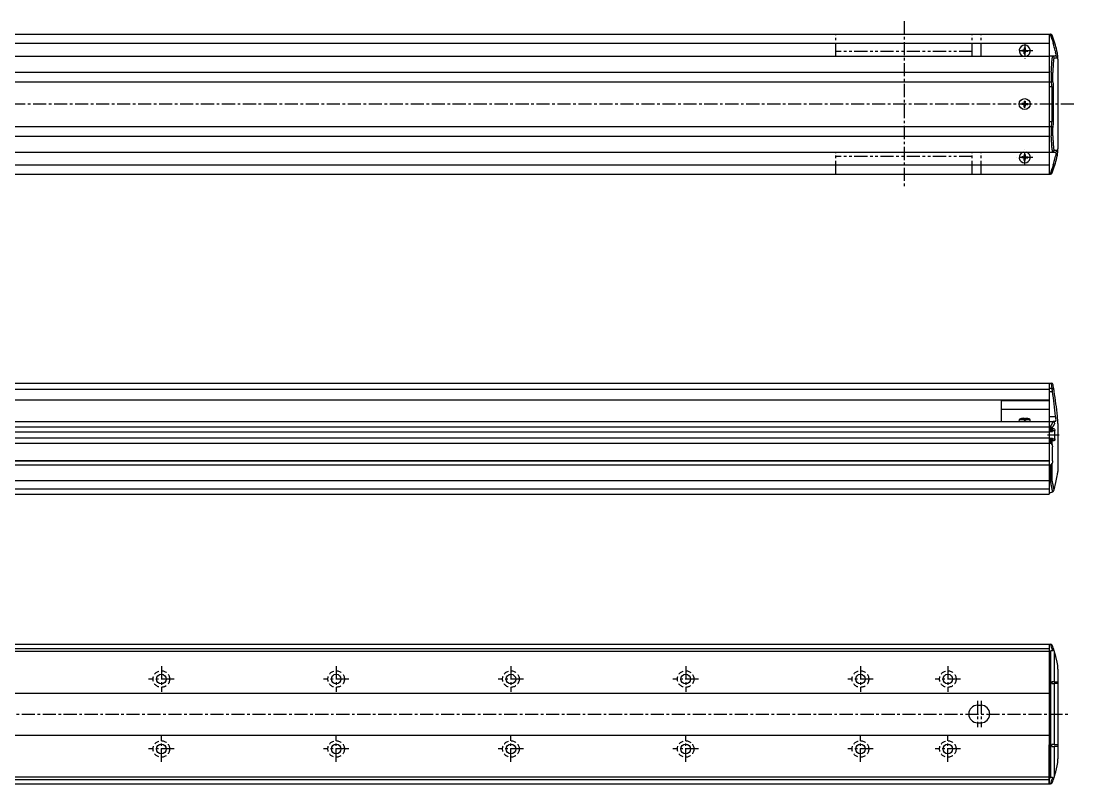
# Model space of a CAD drawing. Extents: x -693 to 550, y 35 to 506.
# Drawn here: x -53 to 550, y 69 to 506 of the extents above; entities that cross this region are included whole.
import ezdxf

# ---------------------------------------------------------------- set-up
doc = ezdxf.new("R2010")
doc.units = 0
for name, pattern in [('CENTER', [12, 7.5, -1.5, 1.5, -1.5]), ('DASHED', [4.5, 3, -1.5]), ('PHANTOM', [15, 7.5, -1.5, 1.5, -1.5, 1.5, -1.5])]:
    doc.linetypes.add(name, pattern=pattern)
doc.layers.get('0').update_dxf_attribs({"linetype": 'CONTINUOUS'})
doc.layers.add('CENTER', color=1, linetype='CENTER')

msp = doc.modelspace()

# ---------------------------------------------------------------- linework, layer by layer
at = {"color": 7, "linetype": 'CONTINUOUS'}
for p, q in [((-504.42, 498.26), (535.58, 498.26)), ((535.58, 498.26), (535.58, 418.26)), ((535.58, 498.26), (536.16, 498.26)), ((536.36, 498.26), (536.16, 498.26)), ((-258.42, 493.06), (535.58, 493.06)), ((519.83, 489.01), (519.83, 488.51)), ((520.58, 489.01), (519.83, 489.01)), ((520.58, 488.51), (519.83, 488.51)), ((521.33, 490.51), (521.33, 489.76)), ((521.33, 490.51), (521.83, 490.51)), ((521.83, 490.51), (521.83, 489.76)), ((522.57, 489.01), (523.33, 489.01)), ((522.57, 488.51), (523.33, 488.51)), ((523.33, 489.01), (523.33, 488.51)), ((537.97, 493.09), (537.82, 493.07)), ((538.97, 488.76), (539.18, 488.03)), ((540.16, 487.99), (539.94, 488.98)), ((-504.42, 485.76), (535.58, 485.76)), ((-258.42, 485.76), (535.58, 485.76)), ((521.33, 487.01), (521.33, 487.77)), ((521.33, 487.01), (521.83, 487.01)), ((521.83, 487.01), (521.83, 487.77)), ((539.25, 485.76), (535.58, 485.76)), ((538.41, 484.76), (540.24, 484.76)), ((540.48, 485.88), (540.48, 485.89)), ((540.58, 483.91), (540.58, 432.61)), ((-504.42, 476.53), (535.58, 476.53)), ((536.76, 476.51), (536.77, 476.51)), ((536.77, 476.51), (536.77, 471.02)), ((537.75, 471.6), (537.75, 476.34)), ((-504.42, 471), (535.58, 471)), ((535.58, 471.01), (536.66, 471.01)), ((536.77, 471.02), (536.66, 471.01)), ((535.58, 468.26), (537.09, 468.26)), ((537.09, 468.26), (537.09, 448.26)), ((538.08, 448.26), (538.08, 468.26)), ((519.83, 458.51), (519.83, 458.01)), ((520.58, 458.51), (519.83, 458.51)), ((520.58, 458.01), (519.83, 458.01)), ((521.33, 460.01), (521.33, 459.26)), ((521.33, 460.01), (521.83, 460.01)), ((521.83, 460.01), (521.83, 459.26)), ((522.57, 458.51), (523.33, 458.51)), ((522.57, 458.01), (523.33, 458.01)), ((523.33, 458.51), (523.33, 458.01)), ((521.33, 456.51), (521.33, 457.27)), ((521.33, 456.51), (521.83, 456.51)), ((521.83, 456.51), (521.83, 457.27)), ((535.58, 448.26), (537.09, 448.26)), ((-504.42, 445.53), (535.58, 445.53)), ((-504.42, 439.99), (535.58, 439.99)), ((535.58, 445.51), (536.66, 445.51)), ((536.66, 445.51), (536.77, 445.51)), ((536.77, 440.01), (536.76, 440.01)), ((536.77, 445.51), (536.77, 440.01)), ((537.75, 440.19), (537.75, 444.92)), ((-502.42, 430.76), (537.58, 430.76)), ((-258.42, 430.76), (535.58, 430.76)), ((519.83, 428.01), (519.83, 427.51)), ((520.58, 428.01), (519.83, 428.01)), ((521.33, 429.51), (521.33, 428.76)), ((521.33, 429.51), (521.83, 429.51)), ((521.83, 429.51), (521.83, 428.76)), ((522.57, 428.01), (523.33, 428.01)), ((523.33, 428.01), (523.33, 427.51)), ((535.58, 430.76), (539.25, 430.76)), ((540.24, 431.76), (538.41, 431.76)), ((538.97, 427.76), (539.18, 428.5)), ((539.94, 427.54), (540.16, 428.54)), ((540.48, 430.64), (540.48, 430.65)), ((-258.42, 423.46), (535.58, 423.46)), ((520.58, 427.51), (519.83, 427.51)), ((521.33, 426.01), (521.33, 426.77)), ((521.33, 426.01), (521.83, 426.01)), ((521.83, 426.01), (521.83, 426.77)), ((522.57, 427.51), (523.33, 427.51)), ((537.97, 423.44), (537.82, 423.46)), ((-504.42, 418.26), (535.58, 418.26)), ((535.58, 418.26), (536.16, 418.26)), ((536.16, 418.26), (536.36, 418.26)), ((-258.42, 298.59), (535.58, 298.59)), ((-258.42, 295.23), (535.58, 295.23)), ((535.58, 298.59), (535.58, 236.09)), ((535.58, 298.59), (535.58, 289.09)), ((535.58, 298.59), (536.76, 298.59)), ((535.58, 298.59), (535.58, 289.09)), ((535.58, 295.7), (537.27, 295.7)), ((536.77, 298.59), (536.76, 298.59)), ((535.58, 293.82), (537.43, 293.82)), ((-258.42, 289.09), (535.58, 289.09)), ((508.08, 289.09), (508.08, 276.59)), ((508.08, 288.62), (535.58, 288.62)), ((508.08, 283.63), (535.58, 283.63)), ((518.43, 276.59), (518.54, 277.89)), ((521.18, 277.89), (518.54, 277.89)), ((521.18, 278.48), (521.18, 277.49)), ((521.98, 277.49), (521.18, 277.49)), ((521.98, 278.48), (521.98, 277.49)), ((524.61, 277.89), (521.98, 277.89)), ((524.73, 276.59), (524.61, 277.89)), ((535.58, 279.59), (539.25, 279.59)), ((-504.42, 276.59), (535.58, 276.59)), ((-504.42, 273.59), (535.58, 273.59)), ((524.73, 276.59), (518.43, 276.59)), ((535.58, 276.59), (537.82, 276.59)), ((535.58, 276.59), (535.58, 235.09)), ((535.58, 273.59), (536.16, 273.59)), ((536.16, 273.59), (536.36, 273.57)), ((536.36, 273.57), (536.36, 270.99)), ((537.29, 270.99), (537.29, 273.01)), ((538.49, 272.44), (537.55, 272.44)), ((537.55, 272.44), (537.55, 270.99)), ((537.55, 271.44), (538.81, 271.44)), ((538.97, 276.59), (537.82, 276.59)), ((537.82, 276.59), (537.97, 276.58)), ((538.81, 266.74), (538.81, 271.44)), ((539.18, 276.68), (538.97, 276.59)), ((540.48, 276.91), (540.48, 276.89)), ((540.58, 275.59), (540.58, 248.09)), ((-504.42, 270.84), (535.58, 270.84)), ((-504.42, 267.34), (535.58, 267.34)), ((535.58, 270.99), (537.55, 270.99)), ((535.58, 267.19), (537.55, 267.19)), ((536.36, 267.19), (536.36, 264.32)), ((537.29, 263.52), (537.29, 267.19)), ((537.55, 267.19), (537.55, 265.74)), ((537.55, 266.74), (538.81, 266.74)), ((537.55, 265.74), (538.49, 265.74)), ((-504.42, 264.32), (535.58, 264.32)), ((535.58, 264.32), (536.36, 264.32)), ((537.43, 254.09), (537.43, 262.09)), ((-504.42, 254.39), (535.58, 254.39)), ((-504.42, 254.09), (535.58, 254.09)), ((-504.42, 251.85), (535.58, 251.85)), ((535.58, 251.85), (536.36, 251.85)), ((536.36, 251.85), (536.36, 242.59)), ((537.29, 242.85), (537.29, 252.65)), ((-504.42, 242.85), (535.58, 242.85)), ((535.58, 242.59), (536.31, 242.59)), ((536.36, 242.59), (536.31, 242.59)), ((-504.42, 238.09), (535.58, 238.09)), ((-504.42, 235.09), (535.58, 235.09)), ((535.58, 236.09), (536.52, 236.09)), ((538.47, 237.62), (538.43, 237.48)), ((-504.42, 149.3), (535.58, 149.3)), ((-504.42, 146.7), (535.58, 146.7)), ((-504.42, 145.3), (535.58, 145.3)), ((535.58, 149.3), (535.58, 69.3)), ((535.58, 149.3), (535.58, 126.85)), ((535.58, 149.3), (536.31, 149.3)), ((535.58, 145.55), (536.52, 145.55)), ((536.31, 149.3), (536.36, 149.3)), ((536.52, 73.05), (536.52, 145.55)), ((538.43, 145.51), (538.47, 145.38)), ((538.47, 145.38), (538.47, 127.8)), ((540.58, 134.95), (540.58, 83.65)), ((536.03, 127.8), (535.58, 127.8)), ((535.58, 126.85), (536.03, 126.85)), ((536.03, 127.8), (536.03, 90.8)), ((538.47, 127.8), (537.08, 127.8)), ((537.08, 127.8), (537.08, 126.8)), ((537.08, 126.8), (538.47, 126.8)), ((538.47, 127.8), (540.41, 127.8)), ((538.47, 126.8), (538.47, 91.8)), ((540.41, 126.8), (538.47, 126.8)), ((540.41, 127.8), (540.58, 127.75)), ((540.58, 126.74), (540.41, 126.8)), ((-504.42, 121.3), (535.58, 121.3)), ((494.58, 114.3), (496.58, 114.3)), ((494.58, 104.3), (496.58, 104.3)), ((-504.42, 97.3), (535.58, 97.3)), ((536.03, 91.76), (535.58, 91.75)), ((535.58, 69.3), (535.58, 91.75)), ((536.03, 90.8), (535.58, 90.8)), ((538.47, 91.8), (537.08, 91.8)), ((537.08, 90.8), (537.08, 91.8)), ((537.08, 90.8), (538.47, 90.8)), ((538.47, 91.8), (540.41, 91.8)), ((538.47, 90.8), (538.47, 73.22)), ((540.41, 90.8), (538.47, 90.8)), ((540.41, 91.8), (540.58, 91.86)), ((540.58, 90.86), (540.41, 90.8)), ((-504.42, 73.3), (535.58, 73.3)), ((535.58, 73.05), (536.52, 73.05)), ((538.47, 73.22), (538.43, 73.09)), ((-504.42, 71.9), (535.58, 71.9)), ((-504.42, 69.3), (535.58, 69.3)), ((535.58, 69.3), (536.31, 69.3)), ((536.36, 69.3), (536.31, 69.3))]:
    msp.add_line(p, q, dxfattribs=at)
at = {"color": 3, "linetype": 'PHANTOM'}
for p, q in [((413.58, 485.76), (413.58, 498.26)), ((491.58, 485.76), (491.58, 498.26)), ((496.58, 485.76), (496.58, 498.26)), ((491.58, 488.26), (413.58, 488.26)), ((413.58, 418.26), (413.58, 430.76)), ((491.58, 428.26), (413.58, 428.26)), ((491.58, 418.26), (491.58, 430.76)), ((496.58, 418.26), (496.58, 430.76))]:
    msp.add_line(p, q, dxfattribs=at)
at = {"color": 7, "linetype": 'CONTINUOUS'}
for points in [[(538.86, 493.09), (538.86, 493.09), (538.85, 493.11), (538.74, 493.17), (538.54, 493.18), (538.28, 493.15), (537.97, 493.09)], [(539.48, 486.57), (539.39, 487.13), (539.18, 488.03)], [(539.48, 429.96), (539.39, 429.4), (539.18, 428.5)], [(538.86, 423.44), (538.86, 423.44), (538.85, 423.42), (538.74, 423.36), (538.54, 423.35), (538.28, 423.38), (537.97, 423.44)], [(537.43, 293.82), (537.39, 294.24), (537.34, 294.87), (537.3, 295.37), (537.27, 295.7)], [(539.18, 276.68), (539.39, 277.07), (539.48, 277.54)], [(538.49, 272.44), (538.5, 272.44), (538.61, 272.37), (538.7, 272.2), (538.76, 271.96), (538.8, 271.66), (538.81, 271.44)], [(538.81, 266.74), (538.81, 266.64), (538.78, 266.32), (538.72, 266.03), (538.63, 265.83), (538.52, 265.74), (538.49, 265.74)], [(537.29, 263.52), (537.37, 263.03), (537.43, 262.09)], [(537.43, 254.09), (537.41, 253.54), (537.29, 252.65)], [(538.47, 237.62), (539.38, 241.71), (540.16, 245.67)], [(538.43, 145.51), (538.38, 145.61), (538.23, 145.74), (537.98, 145.8), (537.58, 145.73)], [(540.16, 139.03), (539.38, 142.3), (538.47, 145.38)], [(538.47, 73.22), (539.38, 76.31), (540.16, 79.58)], [(537.58, 72.88), (537.79, 72.82), (538.1, 72.82), (538.32, 72.92), (538.43, 73.09)]]:
    msp.add_lwpolyline(points, dxfattribs=at)
for points in [[(536.76, 476.51, 0), (536.76, 476.58, 0), (536.77, 476.64, 0), (536.77, 476.7, 0), (536.77, 476.76, 0), (536.78, 476.82, 0), (536.78, 476.89, 0), (536.79, 476.95, 0), (536.79, 477.01, 0), (536.79, 477.07, 0), (536.8, 477.13, 0), (536.8, 477.19, 0), (536.81, 477.26, 0), (536.81, 477.32, 0), (536.82, 477.38, 0), (536.82, 477.44, 0), (536.82, 477.5, 0), (536.83, 477.57, 0), (536.83, 477.63, 0), (536.84, 477.69, 0), (536.84, 477.75, 0), (536.85, 477.81, 0), (536.85, 477.88, 0), (536.85, 477.94, 0), (536.86, 478, 0), (536.86, 478.06, 0), (536.87, 478.12, 0), (536.87, 478.19, 0), (536.87, 478.25, 0), (536.88, 478.31, 0), (536.88, 478.37, 0), (536.89, 478.43, 0), (536.89, 478.5, 0), (536.89, 478.56, 0), (536.9, 478.62, 0), (536.9, 478.68, 0), (536.91, 478.74, 0), (536.91, 478.81, 0), (536.91, 478.87, 0), (536.92, 478.93, 0), (536.92, 478.99, 0), (536.93, 479.05, 0), (536.93, 479.12, 0), (536.93, 479.18, 0), (536.94, 479.24, 0), (536.94, 479.3, 0), (536.95, 479.36, 0), (536.95, 479.42, 0), (536.96, 479.49, 0), (536.96, 479.55, 0), (536.96, 479.61, 0), (536.97, 479.67, 0), (536.97, 479.74, 0), (536.98, 479.8, 0), (536.98, 479.86, 0), (536.98, 479.92, 0), (536.99, 479.98, 0), (536.99, 480.05, 0), (537, 480.11, 0), (537, 480.17, 0), (537, 480.23, 0), (537.01, 480.29, 0), (537.01, 480.36, 0), (537.01, 480.42, 0), (537.02, 480.48, 0), (537.02, 480.54, 0), (537.03, 480.6, 0), (537.03, 480.67, 0), (537.03, 480.73, 0), (537.04, 480.79, 0), (537.04, 480.85, 0), (537.05, 480.91, 0), (537.05, 480.98, 0), (537.05, 481.04, 0), (537.06, 481.1, 0), (537.06, 481.16, 0), (537.07, 481.22, 0), (537.07, 481.29, 0), (537.08, 481.35, 0), (537.08, 481.41, 0), (537.08, 481.47, 0), (537.09, 481.53, 0), (537.09, 481.59, 0), (537.1, 481.66, 0), (537.1, 481.72, 0), (537.1, 481.78, 0), (537.11, 481.84, 0), (537.11, 481.9, 0), (537.11, 481.97, 0), (537.12, 482.03, 0), (537.12, 482.09, 0), (537.13, 482.15, 0), (537.13, 482.21, 0), (537.13, 482.28, 0), (537.14, 482.34, 0), (537.14, 482.4, 0), (537.15, 482.46, 0), (537.15, 482.52, 0), (537.15, 482.59, 0), (537.16, 482.65, 0), (537.16, 482.71, 0), (537.16, 482.77, 0), (537.17, 482.83, 0), (537.17, 482.9, 0), (537.18, 482.96, 0), (537.18, 483.02, 0), (537.18, 483.08, 0), (537.19, 483.14, 0), (537.19, 483.21, 0), (537.2, 483.27, 0), (537.2, 483.33, 0), (537.2, 483.39, 0), (537.21, 483.45, 0), (537.21, 483.52, 0), (537.22, 483.58, 0), (537.22, 483.64, 0), (537.22, 483.7, 0), (537.23, 483.77, 0), (537.23, 483.83, 0), (537.23, 483.89, 0), (537.24, 483.95, 0), (537.24, 484.01, 0), (537.25, 484.08, 0), (537.25, 484.14, 0), (537.25, 484.2, 0), (537.26, 484.26, 0), (537.26, 484.32, 0), (537.27, 484.39, 0), (537.27, 484.45, 0)], [(537.75, 476.34, 0), (537.76, 476.4, 0), (537.76, 476.46, 0), (537.76, 476.52, 0), (537.77, 476.58, 0), (537.77, 476.64, 0), (537.78, 476.7, 0), (537.78, 476.76, 0), (537.78, 476.82, 0), (537.79, 476.88, 0), (537.79, 476.94, 0), (537.8, 477, 0), (537.8, 477.06, 0), (537.8, 477.13, 0), (537.81, 477.19, 0), (537.81, 477.25, 0), (537.82, 477.31, 0), (537.82, 477.37, 0), (537.83, 477.43, 0), (537.83, 477.49, 0), (537.83, 477.55, 0), (537.84, 477.61, 0), (537.84, 477.67, 0), (537.85, 477.73, 0), (537.85, 477.79, 0), (537.85, 477.85, 0), (537.86, 477.91, 0), (537.86, 477.97, 0), (537.87, 478.04, 0), (537.87, 478.1, 0), (537.87, 478.16, 0), (537.88, 478.22, 0), (537.88, 478.28, 0), (537.89, 478.34, 0), (537.89, 478.4, 0), (537.89, 478.46, 0), (537.9, 478.52, 0), (537.9, 478.58, 0), (537.91, 478.64, 0), (537.91, 478.7, 0), (537.91, 478.76, 0), (537.92, 478.82, 0), (537.92, 478.88, 0), (537.93, 478.94, 0), (537.93, 479.01, 0), (537.93, 479.07, 0), (537.94, 479.13, 0), (537.94, 479.19, 0), (537.95, 479.25, 0), (537.95, 479.31, 0), (537.95, 479.37, 0), (537.96, 479.43, 0), (537.96, 479.49, 0), (537.97, 479.55, 0), (537.97, 479.61, 0), (537.97, 479.67, 0), (537.98, 479.73, 0), (537.98, 479.8, 0), (537.99, 479.86, 0), (537.99, 479.92, 0), (537.99, 479.98, 0), (538, 480.04, 0), (538, 480.1, 0), (538, 480.16, 0), (538.01, 480.22, 0), (538.01, 480.28, 0), (538.02, 480.34, 0), (538.02, 480.4, 0), (538.02, 480.46, 0), (538.03, 480.52, 0), (538.03, 480.58, 0), (538.04, 480.64, 0), (538.04, 480.7, 0), (538.04, 480.77, 0), (538.05, 480.83, 0), (538.05, 480.89, 0), (538.06, 480.95, 0), (538.06, 481.01, 0), (538.06, 481.07, 0), (538.07, 481.13, 0), (538.07, 481.19, 0), (538.08, 481.25, 0), (538.08, 481.31, 0), (538.08, 481.37, 0), (538.09, 481.43, 0), (538.09, 481.49, 0), (538.1, 481.55, 0), (538.1, 481.62, 0), (538.1, 481.68, 0), (538.11, 481.74, 0), (538.11, 481.8, 0), (538.11, 481.86, 0), (538.12, 481.92, 0), (538.12, 481.98, 0), (538.13, 482.04, 0), (538.13, 482.1, 0), (538.13, 482.16, 0), (538.14, 482.22, 0), (538.14, 482.28, 0), (538.14, 482.35, 0), (538.15, 482.4, 0), (538.15, 482.47, 0), (538.16, 482.53, 0), (538.16, 482.59, 0), (538.16, 482.65, 0), (538.17, 482.71, 0), (538.17, 482.77, 0), (538.18, 482.83, 0), (538.18, 482.89, 0), (538.18, 482.95, 0), (538.19, 483.01, 0), (538.19, 483.07, 0), (538.2, 483.13, 0), (538.2, 483.19, 0), (538.2, 483.26, 0), (538.21, 483.32, 0), (538.21, 483.38, 0), (538.21, 483.44, 0), (538.22, 483.5, 0), (538.22, 483.56, 0), (538.23, 483.62, 0), (538.23, 483.68, 0), (538.23, 483.74, 0), (538.24, 483.8, 0), (538.24, 483.86, 0), (538.25, 483.92, 0), (538.25, 483.99, 0), (538.25, 484.05, 0), (538.26, 484.11, 0)], [(537.27, 432.08, 0), (537.27, 432.14, 0), (537.26, 432.2, 0), (537.26, 432.27, 0), (537.25, 432.33, 0), (537.25, 432.39, 0), (537.25, 432.45, 0), (537.24, 432.51, 0), (537.24, 432.58, 0), (537.23, 432.64, 0), (537.23, 432.7, 0), (537.23, 432.76, 0), (537.22, 432.82, 0), (537.22, 432.89, 0), (537.22, 432.95, 0), (537.21, 433.01, 0), (537.21, 433.07, 0), (537.2, 433.13, 0), (537.2, 433.2, 0), (537.2, 433.26, 0), (537.19, 433.32, 0), (537.19, 433.38, 0), (537.18, 433.44, 0), (537.18, 433.51, 0), (537.18, 433.57, 0), (537.17, 433.63, 0), (537.17, 433.69, 0), (537.16, 433.76, 0), (537.16, 433.82, 0), (537.16, 433.88, 0), (537.15, 433.94, 0), (537.15, 434, 0), (537.15, 434.07, 0), (537.14, 434.13, 0), (537.14, 434.19, 0), (537.13, 434.25, 0), (537.13, 434.31, 0), (537.13, 434.38, 0), (537.12, 434.44, 0), (537.12, 434.5, 0), (537.11, 434.56, 0), (537.11, 434.62, 0), (537.11, 434.69, 0), (537.1, 434.75, 0), (537.1, 434.81, 0), (537.1, 434.87, 0), (537.09, 434.93, 0), (537.09, 435, 0), (537.08, 435.06, 0), (537.08, 435.12, 0), (537.08, 435.18, 0), (537.07, 435.24, 0), (537.07, 435.31, 0), (537.06, 435.37, 0), (537.06, 435.43, 0), (537.05, 435.49, 0), (537.05, 435.55, 0), (537.05, 435.62, 0), (537.04, 435.68, 0), (537.04, 435.74, 0), (537.03, 435.8, 0), (537.03, 435.86, 0), (537.03, 435.93, 0), (537.02, 435.99, 0), (537.02, 436.05, 0), (537.01, 436.11, 0), (537.01, 436.17, 0), (537.01, 436.24, 0), (537, 436.3, 0), (537, 436.36, 0), (537, 436.42, 0), (536.99, 436.48, 0), (536.99, 436.55, 0), (536.98, 436.61, 0), (536.98, 436.67, 0), (536.98, 436.73, 0), (536.97, 436.79, 0), (536.97, 436.86, 0), (536.96, 436.92, 0), (536.96, 436.98, 0), (536.96, 437.04, 0), (536.95, 437.1, 0), (536.95, 437.17, 0), (536.94, 437.23, 0), (536.94, 437.29, 0), (536.93, 437.35, 0), (536.93, 437.41, 0), (536.93, 437.48, 0), (536.92, 437.54, 0), (536.92, 437.6, 0), (536.91, 437.66, 0), (536.91, 437.72, 0), (536.91, 437.79, 0), (536.9, 437.85, 0), (536.9, 437.91, 0), (536.89, 437.97, 0), (536.89, 438.03, 0), (536.89, 438.1, 0), (536.88, 438.16, 0), (536.88, 438.22, 0), (536.87, 438.28, 0), (536.87, 438.34, 0), (536.87, 438.4, 0), (536.86, 438.47, 0), (536.86, 438.53, 0), (536.85, 438.59, 0), (536.85, 438.65, 0), (536.85, 438.71, 0), (536.84, 438.78, 0), (536.84, 438.84, 0), (536.83, 438.9, 0), (536.83, 438.96, 0), (536.82, 439.02, 0), (536.82, 439.09, 0), (536.82, 439.15, 0), (536.81, 439.21, 0), (536.81, 439.27, 0), (536.8, 439.33, 0), (536.8, 439.39, 0), (536.79, 439.46, 0), (536.79, 439.52, 0), (536.79, 439.58, 0), (536.78, 439.64, 0), (536.78, 439.7, 0), (536.77, 439.77, 0), (536.77, 439.83, 0), (536.77, 439.89, 0), (536.76, 439.95, 0), (536.76, 440.01, 0)], [(538.26, 432.42, 0), (538.25, 432.48, 0), (538.25, 432.54, 0), (538.25, 432.61, 0), (538.24, 432.66, 0), (538.24, 432.73, 0), (538.23, 432.79, 0), (538.23, 432.85, 0), (538.23, 432.91, 0), (538.22, 432.97, 0), (538.22, 433.03, 0), (538.21, 433.09, 0), (538.21, 433.15, 0), (538.21, 433.21, 0), (538.2, 433.27, 0), (538.2, 433.33, 0), (538.2, 433.39, 0), (538.19, 433.45, 0), (538.19, 433.52, 0), (538.18, 433.58, 0), (538.18, 433.64, 0), (538.18, 433.7, 0), (538.17, 433.76, 0), (538.17, 433.82, 0), (538.16, 433.88, 0), (538.16, 433.94, 0), (538.16, 434, 0), (538.15, 434.06, 0), (538.15, 434.12, 0), (538.14, 434.18, 0), (538.14, 434.25, 0), (538.14, 434.31, 0), (538.13, 434.37, 0), (538.13, 434.43, 0), (538.13, 434.49, 0), (538.12, 434.55, 0), (538.12, 434.61, 0), (538.11, 434.67, 0), (538.11, 434.73, 0), (538.11, 434.79, 0), (538.1, 434.85, 0), (538.1, 434.91, 0), (538.1, 434.97, 0), (538.09, 435.03, 0), (538.09, 435.1, 0), (538.08, 435.16, 0), (538.08, 435.22, 0), (538.08, 435.28, 0), (538.07, 435.34, 0), (538.07, 435.4, 0), (538.06, 435.46, 0), (538.06, 435.52, 0), (538.06, 435.58, 0), (538.05, 435.64, 0), (538.05, 435.7, 0), (538.04, 435.76, 0), (538.04, 435.82, 0), (538.04, 435.88, 0), (538.03, 435.94, 0), (538.03, 436, 0), (538.02, 436.07, 0), (538.02, 436.13, 0), (538.02, 436.19, 0), (538.01, 436.25, 0), (538.01, 436.31, 0), (538, 436.37, 0), (538, 436.43, 0), (538, 436.49, 0), (537.99, 436.55, 0), (537.99, 436.61, 0), (537.99, 436.67, 0), (537.98, 436.73, 0), (537.98, 436.79, 0), (537.97, 436.85, 0), (537.97, 436.92, 0), (537.97, 436.98, 0), (537.96, 437.04, 0), (537.96, 437.1, 0), (537.95, 437.16, 0), (537.95, 437.22, 0), (537.95, 437.28, 0), (537.94, 437.34, 0), (537.94, 437.4, 0), (537.93, 437.46, 0), (537.93, 437.52, 0), (537.93, 437.58, 0), (537.92, 437.64, 0), (537.92, 437.7, 0), (537.91, 437.76, 0), (537.91, 437.83, 0), (537.91, 437.89, 0), (537.9, 437.95, 0), (537.9, 438.01, 0), (537.89, 438.07, 0), (537.89, 438.13, 0), (537.89, 438.19, 0), (537.88, 438.25, 0), (537.88, 438.31, 0), (537.87, 438.37, 0), (537.87, 438.43, 0), (537.87, 438.49, 0), (537.86, 438.55, 0), (537.86, 438.61, 0), (537.85, 438.68, 0), (537.85, 438.74, 0), (537.85, 438.8, 0), (537.84, 438.86, 0), (537.84, 438.92, 0), (537.83, 438.98, 0), (537.83, 439.04, 0), (537.83, 439.1, 0), (537.82, 439.16, 0), (537.82, 439.22, 0), (537.81, 439.28, 0), (537.81, 439.34, 0), (537.8, 439.4, 0), (537.8, 439.46, 0), (537.8, 439.52, 0), (537.79, 439.58, 0), (537.79, 439.64, 0), (537.78, 439.71, 0), (537.78, 439.77, 0), (537.78, 439.83, 0), (537.77, 439.89, 0), (537.77, 439.95, 0), (537.76, 440.01, 0), (537.76, 440.07, 0), (537.76, 440.13, 0), (537.75, 440.19, 0)], [(521.18, 278.48, 0), (521.16, 278.48, 0), (521.13, 278.48, 0), (521.11, 278.47, 0), (521.09, 278.47, 0), (521.07, 278.47, 0), (521.05, 278.47, 0), (521.03, 278.47, 0), (521.01, 278.47, 0), (520.99, 278.46, 0), (520.97, 278.46, 0), (520.94, 278.46, 0), (520.92, 278.46, 0), (520.9, 278.46, 0), (520.88, 278.46, 0), (520.86, 278.45, 0), (520.84, 278.45, 0), (520.82, 278.45, 0), (520.8, 278.45, 0), (520.77, 278.45, 0), (520.75, 278.44, 0), (520.73, 278.44, 0), (520.71, 278.44, 0), (520.69, 278.44, 0), (520.67, 278.44, 0), (520.65, 278.43, 0), (520.63, 278.43, 0), (520.61, 278.43, 0), (520.59, 278.43, 0), (520.56, 278.42, 0), (520.54, 278.42, 0), (520.52, 278.42, 0), (520.5, 278.41, 0), (520.48, 278.41, 0), (520.46, 278.41, 0), (520.44, 278.4, 0), (520.42, 278.4, 0), (520.4, 278.4, 0), (520.38, 278.4, 0), (520.35, 278.39, 0), (520.33, 278.39, 0), (520.31, 278.39, 0), (520.29, 278.38, 0), (520.27, 278.38, 0), (520.25, 278.38, 0), (520.23, 278.37, 0), (520.21, 278.37, 0), (520.19, 278.37, 0), (520.17, 278.36, 0), (520.14, 278.36, 0), (520.12, 278.35, 0), (520.1, 278.35, 0), (520.08, 278.35, 0), (520.06, 278.34, 0), (520.04, 278.34, 0), (520.02, 278.33, 0), (520, 278.33, 0), (519.98, 278.32, 0), (519.96, 278.32, 0), (519.94, 278.32, 0), (519.92, 278.31, 0), (519.9, 278.31, 0), (519.88, 278.3, 0), (519.85, 278.3, 0), (519.83, 278.29, 0), (519.81, 278.29, 0), (519.79, 278.29, 0), (519.77, 278.28, 0), (519.75, 278.27, 0), (519.73, 278.27, 0), (519.71, 278.26, 0), (519.69, 278.26, 0), (519.67, 278.25, 0), (519.65, 278.25, 0), (519.63, 278.25, 0), (519.61, 278.24, 0), (519.59, 278.24, 0), (519.57, 278.23, 0), (519.55, 278.22, 0), (519.52, 278.22, 0), (519.5, 278.21, 0), (519.48, 278.21, 0), (519.46, 278.2, 0), (519.44, 278.2, 0), (519.42, 278.19, 0), (519.4, 278.19, 0), (519.38, 278.18, 0), (519.36, 278.17, 0), (519.34, 278.17, 0), (519.32, 278.16, 0), (519.3, 278.15, 0), (519.28, 278.15, 0), (519.26, 278.14, 0), (519.24, 278.14, 0), (519.22, 278.13, 0), (519.2, 278.12, 0), (519.18, 278.12, 0), (519.16, 278.11, 0), (519.14, 278.11, 0), (519.12, 278.1, 0), (519.1, 278.09, 0), (519.08, 278.09, 0), (519.06, 278.08, 0), (519.04, 278.07, 0), (519.02, 278.06, 0), (519, 278.06, 0), (518.98, 278.05, 0), (518.96, 278.05, 0), (518.94, 278.04, 0), (518.92, 278.03, 0), (518.9, 278.02, 0), (518.88, 278.02, 0), (518.86, 278.01, 0), (518.84, 278, 0), (518.82, 278, 0), (518.8, 277.99, 0), (518.78, 277.98, 0), (518.76, 277.97, 0), (518.74, 277.96, 0), (518.72, 277.96, 0), (518.7, 277.95, 0), (518.68, 277.94, 0), (518.66, 277.93, 0), (518.64, 277.93, 0), (518.62, 277.92, 0), (518.6, 277.91, 0), (518.58, 277.9, 0), (518.56, 277.89, 0), (518.54, 277.89, 0)], [(524.61, 277.89, 0), (524.59, 277.89, 0), (524.57, 277.9, 0), (524.55, 277.91, 0), (524.53, 277.92, 0), (524.51, 277.93, 0), (524.5, 277.93, 0), (524.48, 277.94, 0), (524.46, 277.95, 0), (524.44, 277.96, 0), (524.42, 277.96, 0), (524.4, 277.97, 0), (524.38, 277.98, 0), (524.36, 277.99, 0), (524.34, 278, 0), (524.32, 278, 0), (524.3, 278.01, 0), (524.28, 278.02, 0), (524.26, 278.02, 0), (524.24, 278.03, 0), (524.22, 278.04, 0), (524.2, 278.05, 0), (524.18, 278.05, 0), (524.16, 278.06, 0), (524.14, 278.06, 0), (524.12, 278.07, 0), (524.1, 278.08, 0), (524.08, 278.09, 0), (524.06, 278.09, 0), (524.04, 278.1, 0), (524.02, 278.11, 0), (524, 278.11, 0), (523.97, 278.12, 0), (523.95, 278.12, 0), (523.93, 278.13, 0), (523.91, 278.14, 0), (523.89, 278.14, 0), (523.87, 278.15, 0), (523.85, 278.15, 0), (523.83, 278.16, 0), (523.81, 278.17, 0), (523.79, 278.17, 0), (523.77, 278.18, 0), (523.75, 278.19, 0), (523.73, 278.19, 0), (523.71, 278.2, 0), (523.69, 278.2, 0), (523.67, 278.21, 0), (523.65, 278.21, 0), (523.63, 278.22, 0), (523.61, 278.22, 0), (523.59, 278.23, 0), (523.57, 278.24, 0), (523.55, 278.24, 0), (523.53, 278.25, 0), (523.51, 278.25, 0), (523.49, 278.25, 0), (523.47, 278.26, 0), (523.44, 278.26, 0), (523.42, 278.27, 0), (523.4, 278.27, 0), (523.38, 278.28, 0), (523.36, 278.29, 0), (523.34, 278.29, 0), (523.32, 278.29, 0), (523.3, 278.3, 0), (523.28, 278.3, 0), (523.26, 278.31, 0), (523.24, 278.31, 0), (523.22, 278.32, 0), (523.2, 278.32, 0), (523.17, 278.32, 0), (523.15, 278.33, 0), (523.13, 278.33, 0), (523.11, 278.34, 0), (523.09, 278.34, 0), (523.07, 278.35, 0), (523.05, 278.35, 0), (523.03, 278.35, 0), (523.01, 278.36, 0), (522.99, 278.36, 0), (522.97, 278.37, 0), (522.95, 278.37, 0), (522.92, 278.37, 0), (522.9, 278.38, 0), (522.88, 278.38, 0), (522.86, 278.38, 0), (522.84, 278.39, 0), (522.82, 278.39, 0), (522.8, 278.39, 0), (522.78, 278.4, 0), (522.76, 278.4, 0), (522.74, 278.4, 0), (522.72, 278.4, 0), (522.69, 278.41, 0), (522.67, 278.41, 0), (522.65, 278.41, 0), (522.63, 278.42, 0), (522.61, 278.42, 0), (522.59, 278.42, 0), (522.57, 278.43, 0), (522.55, 278.43, 0), (522.53, 278.43, 0), (522.5, 278.43, 0), (522.48, 278.44, 0), (522.46, 278.44, 0), (522.44, 278.44, 0), (522.42, 278.44, 0), (522.4, 278.44, 0), (522.38, 278.45, 0), (522.36, 278.45, 0), (522.34, 278.45, 0), (522.32, 278.45, 0), (522.29, 278.45, 0), (522.27, 278.46, 0), (522.25, 278.46, 0), (522.23, 278.46, 0), (522.21, 278.46, 0), (522.19, 278.46, 0), (522.17, 278.46, 0), (522.15, 278.47, 0), (522.12, 278.47, 0), (522.1, 278.47, 0), (522.08, 278.47, 0), (522.06, 278.47, 0), (522.04, 278.47, 0), (522.02, 278.48, 0), (522, 278.48, 0), (521.98, 278.48, 0)], [(536.16, 273.59, 0), (536.18, 273.61, 0), (536.19, 273.63, 0), (536.21, 273.66, 0), (536.23, 273.68, 0), (536.24, 273.7, 0), (536.26, 273.73, 0), (536.27, 273.75, 0), (536.29, 273.77, 0), (536.3, 273.79, 0), (536.32, 273.82, 0), (536.34, 273.84, 0), (536.35, 273.86, 0), (536.37, 273.89, 0), (536.38, 273.91, 0), (536.4, 273.93, 0), (536.41, 273.95, 0), (536.43, 273.98, 0), (536.44, 274, 0), (536.46, 274.02, 0), (536.47, 274.05, 0), (536.49, 274.07, 0), (536.51, 274.09, 0), (536.52, 274.12, 0), (536.54, 274.14, 0), (536.55, 274.16, 0), (536.57, 274.19, 0), (536.58, 274.21, 0), (536.6, 274.23, 0), (536.61, 274.26, 0), (536.63, 274.28, 0), (536.64, 274.3, 0), (536.66, 274.32, 0), (536.67, 274.35, 0), (536.69, 274.37, 0), (536.7, 274.39, 0), (536.72, 274.42, 0), (536.73, 274.44, 0), (536.75, 274.46, 0), (536.76, 274.49, 0), (536.78, 274.51, 0), (536.79, 274.53, 0), (536.81, 274.56, 0), (536.82, 274.58, 0), (536.84, 274.6, 0), (536.85, 274.63, 0), (536.87, 274.65, 0), (536.88, 274.67, 0), (536.89, 274.7, 0), (536.91, 274.72, 0), (536.92, 274.74, 0), (536.94, 274.77, 0), (536.95, 274.79, 0), (536.97, 274.81, 0), (536.98, 274.84, 0), (537, 274.86, 0), (537.01, 274.88, 0), (537.02, 274.91, 0), (537.04, 274.93, 0), (537.05, 274.95, 0), (537.07, 274.98, 0), (537.08, 275, 0), (537.1, 275.02, 0), (537.11, 275.05, 0), (537.12, 275.07, 0), (537.14, 275.09, 0), (537.15, 275.12, 0), (537.17, 275.14, 0), (537.18, 275.16, 0), (537.19, 275.19, 0), (537.21, 275.21, 0), (537.22, 275.23, 0), (537.24, 275.26, 0), (537.25, 275.28, 0), (537.26, 275.3, 0), (537.28, 275.33, 0), (537.29, 275.35, 0), (537.3, 275.37, 0), (537.32, 275.4, 0), (537.33, 275.42, 0), (537.35, 275.44, 0), (537.36, 275.47, 0), (537.37, 275.49, 0), (537.39, 275.51, 0), (537.4, 275.54, 0), (537.41, 275.56, 0), (537.43, 275.58, 0), (537.44, 275.61, 0), (537.46, 275.63, 0), (537.47, 275.65, 0), (537.48, 275.68, 0), (537.5, 275.7, 0), (537.51, 275.73, 0), (537.52, 275.75, 0), (537.53, 275.77, 0), (537.55, 275.8, 0), (537.56, 275.82, 0), (537.57, 275.84, 0), (537.59, 275.87, 0), (537.6, 275.89, 0), (537.61, 275.91, 0), (537.63, 275.94, 0), (537.64, 275.96, 0), (537.65, 275.99, 0), (537.66, 276.01, 0), (537.68, 276.03, 0), (537.69, 276.06, 0), (537.7, 276.08, 0), (537.72, 276.1, 0), (537.73, 276.13, 0), (537.74, 276.15, 0), (537.75, 276.17, 0), (537.77, 276.2, 0), (537.78, 276.22, 0), (537.79, 276.25, 0), (537.81, 276.27, 0), (537.82, 276.29, 0), (537.83, 276.32, 0), (537.84, 276.34, 0), (537.86, 276.36, 0), (537.87, 276.39, 0), (537.88, 276.41, 0), (537.89, 276.43, 0), (537.91, 276.46, 0), (537.92, 276.48, 0), (537.93, 276.5, 0), (537.94, 276.53, 0), (537.96, 276.55, 0), (537.97, 276.58, 0)], [(537.29, 273.01, 0), (537.3, 273.03, 0), (537.32, 273.05, 0), (537.33, 273.07, 0), (537.35, 273.09, 0), (537.36, 273.11, 0), (537.37, 273.13, 0), (537.39, 273.15, 0), (537.4, 273.17, 0), (537.41, 273.19, 0), (537.43, 273.21, 0), (537.44, 273.23, 0), (537.45, 273.25, 0), (537.47, 273.27, 0), (537.48, 273.29, 0), (537.49, 273.31, 0), (537.51, 273.33, 0), (537.52, 273.35, 0), (537.53, 273.37, 0), (537.55, 273.39, 0), (537.56, 273.41, 0), (537.57, 273.43, 0), (537.59, 273.45, 0), (537.6, 273.47, 0), (537.61, 273.49, 0), (537.63, 273.51, 0), (537.64, 273.53, 0), (537.65, 273.55, 0), (537.66, 273.57, 0), (537.68, 273.59, 0), (537.69, 273.61, 0), (537.7, 273.63, 0), (537.72, 273.65, 0), (537.73, 273.67, 0), (537.74, 273.69, 0), (537.76, 273.71, 0), (537.77, 273.73, 0), (537.78, 273.75, 0), (537.79, 273.77, 0), (537.81, 273.79, 0), (537.82, 273.81, 0), (537.83, 273.83, 0), (537.85, 273.85, 0), (537.86, 273.87, 0), (537.87, 273.89, 0), (537.88, 273.91, 0), (537.9, 273.93, 0), (537.91, 273.95, 0), (537.92, 273.97, 0), (537.93, 273.99, 0), (537.95, 274.01, 0), (537.96, 274.03, 0), (537.97, 274.05, 0), (537.99, 274.07, 0), (538, 274.09, 0), (538.01, 274.11, 0), (538.02, 274.13, 0), (538.03, 274.15, 0), (538.05, 274.17, 0), (538.06, 274.19, 0), (538.07, 274.21, 0), (538.08, 274.23, 0), (538.1, 274.25, 0), (538.11, 274.27, 0), (538.12, 274.29, 0), (538.13, 274.31, 0), (538.14, 274.33, 0), (538.16, 274.35, 0), (538.17, 274.37, 0), (538.18, 274.39, 0), (538.19, 274.41, 0), (538.21, 274.43, 0), (538.22, 274.45, 0), (538.23, 274.47, 0), (538.24, 274.49, 0), (538.25, 274.51, 0), (538.27, 274.53, 0), (538.28, 274.55, 0), (538.29, 274.57, 0), (538.3, 274.59, 0), (538.31, 274.61, 0), (538.33, 274.63, 0), (538.34, 274.65, 0), (538.35, 274.67, 0), (538.36, 274.69, 0), (538.37, 274.71, 0), (538.38, 274.73, 0), (538.4, 274.75, 0), (538.41, 274.77, 0), (538.42, 274.79, 0), (538.43, 274.81, 0), (538.44, 274.83, 0), (538.46, 274.86, 0), (538.47, 274.88, 0), (538.48, 274.89, 0), (538.49, 274.92, 0), (538.5, 274.94, 0), (538.51, 274.96, 0), (538.52, 274.98, 0), (538.54, 275, 0), (538.55, 275.02, 0), (538.56, 275.04, 0), (538.57, 275.06, 0), (538.58, 275.08, 0), (538.59, 275.1, 0), (538.61, 275.12, 0), (538.62, 275.14, 0), (538.63, 275.16, 0), (538.64, 275.18, 0), (538.65, 275.2, 0), (538.66, 275.22, 0), (538.67, 275.24, 0), (538.68, 275.26, 0), (538.7, 275.28, 0), (538.71, 275.3, 0), (538.72, 275.32, 0), (538.73, 275.34, 0), (538.74, 275.36, 0), (538.75, 275.38, 0), (538.76, 275.4, 0), (538.77, 275.42, 0), (538.78, 275.44, 0), (538.79, 275.46, 0), (538.81, 275.49, 0), (538.82, 275.5, 0), (538.83, 275.53, 0), (538.84, 275.55, 0), (538.85, 275.57, 0), (538.86, 275.59, 0)], [(537.59, 236.39, 0), (537.58, 236.44, 0), (537.57, 236.49, 0), (537.56, 236.54, 0), (537.55, 236.59, 0), (537.54, 236.64, 0), (537.53, 236.69, 0), (537.52, 236.74, 0), (537.51, 236.78, 0), (537.5, 236.83, 0), (537.49, 236.88, 0), (537.48, 236.93, 0), (537.48, 236.98, 0), (537.47, 237.03, 0), (537.46, 237.08, 0), (537.45, 237.13, 0), (537.44, 237.18, 0), (537.43, 237.22, 0), (537.42, 237.27, 0), (537.41, 237.32, 0), (537.4, 237.37, 0), (537.39, 237.42, 0), (537.38, 237.47, 0), (537.37, 237.52, 0), (537.36, 237.56, 0), (537.35, 237.61, 0), (537.34, 237.66, 0), (537.33, 237.71, 0), (537.33, 237.76, 0), (537.32, 237.81, 0), (537.31, 237.86, 0), (537.3, 237.91, 0), (537.29, 237.96, 0), (537.28, 238, 0), (537.27, 238.05, 0), (537.26, 238.1, 0), (537.25, 238.15, 0), (537.24, 238.2, 0), (537.23, 238.25, 0), (537.22, 238.29, 0), (537.21, 238.34, 0), (537.2, 238.39, 0), (537.19, 238.44, 0), (537.18, 238.49, 0), (537.17, 238.54, 0), (537.16, 238.59, 0), (537.15, 238.64, 0), (537.14, 238.68, 0), (537.13, 238.73, 0), (537.12, 238.78, 0), (537.11, 238.83, 0), (537.1, 238.88, 0), (537.09, 238.93, 0), (537.08, 238.97, 0), (537.07, 239.02, 0), (537.06, 239.07, 0), (537.05, 239.12, 0), (537.04, 239.17, 0), (537.03, 239.22, 0), (537.02, 239.27, 0), (537.01, 239.31, 0), (537, 239.36, 0), (536.99, 239.41, 0), (536.98, 239.46, 0), (536.97, 239.51, 0), (536.96, 239.56, 0), (536.95, 239.6, 0), (536.94, 239.65, 0), (536.93, 239.7, 0), (536.92, 239.75, 0), (536.91, 239.8, 0), (536.9, 239.85, 0), (536.89, 239.9, 0), (536.88, 239.94, 0), (536.87, 239.99, 0), (536.86, 240.04, 0), (536.85, 240.09, 0), (536.84, 240.14, 0), (536.83, 240.19, 0), (536.82, 240.23, 0), (536.81, 240.28, 0), (536.8, 240.33, 0), (536.79, 240.38, 0), (536.78, 240.43, 0), (536.77, 240.47, 0), (536.76, 240.52, 0), (536.75, 240.57, 0), (536.74, 240.62, 0), (536.73, 240.67, 0), (536.72, 240.72, 0), (536.71, 240.76, 0), (536.7, 240.81, 0), (536.69, 240.86, 0), (536.68, 240.91, 0), (536.67, 240.96, 0), (536.66, 241, 0), (536.65, 241.05, 0), (536.64, 241.1, 0), (536.63, 241.15, 0), (536.62, 241.2, 0), (536.61, 241.24, 0), (536.6, 241.29, 0), (536.59, 241.34, 0), (536.57, 241.39, 0), (536.56, 241.44, 0), (536.55, 241.49, 0), (536.54, 241.53, 0), (536.53, 241.58, 0), (536.52, 241.63, 0), (536.51, 241.68, 0), (536.5, 241.72, 0), (536.49, 241.77, 0), (536.48, 241.82, 0), (536.47, 241.87, 0), (536.46, 241.92, 0), (536.45, 241.97, 0), (536.44, 242.01, 0), (536.42, 242.06, 0), (536.41, 242.11, 0), (536.4, 242.16, 0), (536.39, 242.2, 0), (536.38, 242.25, 0), (536.37, 242.3, 0), (536.36, 242.35, 0), (536.35, 242.4, 0), (536.34, 242.44, 0), (536.33, 242.49, 0), (536.32, 242.54, 0), (536.31, 242.59, 0)], [(538.42, 237.48, 0), (538.42, 237.52, 0), (538.41, 237.56, 0), (538.4, 237.6, 0), (538.39, 237.65, 0), (538.38, 237.69, 0), (538.38, 237.73, 0), (538.37, 237.77, 0), (538.36, 237.82, 0), (538.35, 237.86, 0), (538.34, 237.9, 0), (538.34, 237.94, 0), (538.33, 237.99, 0), (538.32, 238.03, 0), (538.31, 238.07, 0), (538.3, 238.11, 0), (538.29, 238.16, 0), (538.28, 238.2, 0), (538.28, 238.24, 0), (538.27, 238.28, 0), (538.26, 238.32, 0), (538.25, 238.37, 0), (538.24, 238.41, 0), (538.23, 238.45, 0), (538.23, 238.49, 0), (538.22, 238.54, 0), (538.21, 238.58, 0), (538.2, 238.62, 0), (538.19, 238.66, 0), (538.18, 238.71, 0), (538.17, 238.75, 0), (538.17, 238.79, 0), (538.16, 238.83, 0), (538.15, 238.87, 0), (538.14, 238.92, 0), (538.13, 238.96, 0), (538.12, 239, 0), (538.11, 239.04, 0), (538.11, 239.09, 0), (538.1, 239.13, 0), (538.09, 239.17, 0), (538.08, 239.21, 0), (538.07, 239.25, 0), (538.06, 239.3, 0), (538.05, 239.34, 0), (538.05, 239.38, 0), (538.04, 239.42, 0), (538.03, 239.46, 0), (538.02, 239.51, 0), (538.01, 239.55, 0), (538, 239.59, 0), (537.99, 239.63, 0), (537.99, 239.68, 0), (537.98, 239.72, 0), (537.97, 239.76, 0), (537.96, 239.8, 0), (537.95, 239.84, 0), (537.94, 239.88, 0), (537.93, 239.93, 0), (537.92, 239.97, 0), (537.91, 240.01, 0), (537.91, 240.05, 0), (537.9, 240.1, 0), (537.89, 240.14, 0), (537.88, 240.18, 0), (537.87, 240.22, 0), (537.86, 240.26, 0), (537.85, 240.31, 0), (537.84, 240.35, 0), (537.84, 240.39, 0), (537.83, 240.43, 0), (537.82, 240.47, 0), (537.81, 240.52, 0), (537.8, 240.56, 0), (537.79, 240.6, 0), (537.78, 240.64, 0), (537.77, 240.68, 0), (537.76, 240.72, 0), (537.75, 240.77, 0), (537.75, 240.81, 0), (537.74, 240.85, 0), (537.73, 240.89, 0), (537.72, 240.94, 0), (537.71, 240.98, 0), (537.7, 241.02, 0), (537.69, 241.06, 0), (537.68, 241.1, 0), (537.67, 241.14, 0), (537.66, 241.19, 0), (537.65, 241.23, 0), (537.65, 241.27, 0), (537.64, 241.31, 0), (537.63, 241.35, 0), (537.62, 241.4, 0), (537.61, 241.44, 0), (537.6, 241.48, 0), (537.59, 241.52, 0), (537.58, 241.56, 0), (537.57, 241.6, 0), (537.56, 241.65, 0), (537.55, 241.69, 0), (537.54, 241.73, 0), (537.53, 241.77, 0), (537.53, 241.81, 0), (537.52, 241.85, 0), (537.51, 241.9, 0), (537.5, 241.94, 0), (537.49, 241.98, 0), (537.48, 242.02, 0), (537.47, 242.06, 0), (537.46, 242.1, 0), (537.45, 242.15, 0), (537.44, 242.19, 0), (537.43, 242.23, 0), (537.42, 242.27, 0), (537.41, 242.31, 0), (537.4, 242.35, 0), (537.39, 242.4, 0), (537.38, 242.44, 0), (537.38, 242.48, 0), (537.37, 242.52, 0), (537.36, 242.56, 0), (537.35, 242.6, 0), (537.34, 242.65, 0), (537.33, 242.69, 0), (537.32, 242.73, 0), (537.31, 242.77, 0), (537.3, 242.81, 0), (537.29, 242.85, 0)], [(536.52, 145.55, 0), (536.53, 145.55, 0), (536.54, 145.55, 0), (536.55, 145.55, 0), (536.55, 145.55, 0), (536.56, 145.55, 0), (536.57, 145.55, 0), (536.58, 145.55, 0), (536.59, 145.55, 0), (536.6, 145.55, 0), (536.61, 145.55, 0), (536.62, 145.55, 0), (536.63, 145.55, 0), (536.63, 145.55, 0), (536.64, 145.55, 0), (536.65, 145.55, 0), (536.66, 145.55, 0), (536.67, 145.55, 0), (536.68, 145.55, 0), (536.69, 145.55, 0), (536.7, 145.55, 0), (536.7, 145.55, 0), (536.71, 145.55, 0), (536.72, 145.55, 0), (536.73, 145.56, 0), (536.74, 145.56, 0), (536.75, 145.56, 0), (536.76, 145.56, 0), (536.76, 145.56, 0), (536.77, 145.56, 0), (536.78, 145.56, 0), (536.79, 145.56, 0), (536.8, 145.56, 0), (536.81, 145.56, 0), (536.82, 145.56, 0), (536.83, 145.56, 0), (536.84, 145.56, 0), (536.84, 145.56, 0), (536.85, 145.56, 0), (536.86, 145.56, 0), (536.87, 145.57, 0), (536.88, 145.57, 0), (536.89, 145.57, 0), (536.89, 145.57, 0), (536.9, 145.57, 0), (536.91, 145.57, 0), (536.92, 145.57, 0), (536.93, 145.57, 0), (536.94, 145.57, 0), (536.95, 145.57, 0), (536.96, 145.58, 0), (536.96, 145.58, 0), (536.97, 145.58, 0), (536.98, 145.58, 0), (536.99, 145.58, 0), (537, 145.58, 0), (537.01, 145.58, 0), (537.01, 145.58, 0), (537.02, 145.59, 0), (537.03, 145.59, 0), (537.04, 145.59, 0), (537.05, 145.59, 0), (537.06, 145.59, 0), (537.07, 145.59, 0), (537.07, 145.59, 0), (537.08, 145.59, 0), (537.09, 145.6, 0), (537.1, 145.6, 0), (537.11, 145.6, 0), (537.12, 145.6, 0), (537.12, 145.6, 0), (537.13, 145.6, 0), (537.14, 145.6, 0), (537.15, 145.61, 0), (537.16, 145.61, 0), (537.17, 145.61, 0), (537.17, 145.61, 0), (537.18, 145.61, 0), (537.19, 145.62, 0), (537.2, 145.62, 0), (537.21, 145.62, 0), (537.22, 145.62, 0), (537.22, 145.62, 0), (537.23, 145.62, 0), (537.24, 145.63, 0), (537.25, 145.63, 0), (537.26, 145.63, 0), (537.26, 145.63, 0), (537.27, 145.63, 0), (537.28, 145.63, 0), (537.29, 145.64, 0), (537.3, 145.64, 0), (537.3, 145.64, 0), (537.31, 145.64, 0), (537.32, 145.65, 0), (537.33, 145.65, 0), (537.34, 145.65, 0), (537.35, 145.65, 0), (537.35, 145.65, 0), (537.36, 145.66, 0), (537.37, 145.66, 0), (537.38, 145.66, 0), (537.38, 145.66, 0), (537.39, 145.66, 0), (537.4, 145.67, 0), (537.41, 145.67, 0), (537.42, 145.67, 0), (537.42, 145.67, 0), (537.43, 145.68, 0), (537.44, 145.68, 0), (537.45, 145.68, 0), (537.46, 145.68, 0), (537.46, 145.69, 0), (537.47, 145.69, 0), (537.48, 145.69, 0), (537.49, 145.69, 0), (537.49, 145.69, 0), (537.5, 145.7, 0), (537.51, 145.7, 0), (537.52, 145.7, 0), (537.52, 145.7, 0), (537.53, 145.71, 0), (537.54, 145.71, 0), (537.55, 145.71, 0), (537.55, 145.72, 0), (537.56, 145.72, 0), (537.57, 145.72, 0), (537.58, 145.72, 0), (537.59, 145.72, 0)], [(537.59, 72.88, 0), (537.58, 72.88, 0), (537.57, 72.88, 0), (537.56, 72.88, 0), (537.55, 72.89, 0), (537.55, 72.89, 0), (537.54, 72.89, 0), (537.53, 72.9, 0), (537.52, 72.9, 0), (537.52, 72.9, 0), (537.51, 72.9, 0), (537.5, 72.91, 0), (537.49, 72.91, 0), (537.49, 72.91, 0), (537.48, 72.91, 0), (537.47, 72.91, 0), (537.46, 72.92, 0), (537.46, 72.92, 0), (537.45, 72.92, 0), (537.44, 72.92, 0), (537.43, 72.93, 0), (537.42, 72.93, 0), (537.42, 72.93, 0), (537.41, 72.93, 0), (537.4, 72.94, 0), (537.39, 72.94, 0), (537.38, 72.94, 0), (537.38, 72.94, 0), (537.37, 72.94, 0), (537.36, 72.95, 0), (537.35, 72.95, 0), (537.35, 72.95, 0), (537.34, 72.95, 0), (537.33, 72.95, 0), (537.32, 72.96, 0), (537.31, 72.96, 0), (537.3, 72.96, 0), (537.3, 72.96, 0), (537.29, 72.97, 0), (537.28, 72.97, 0), (537.27, 72.97, 0), (537.26, 72.97, 0), (537.26, 72.97, 0), (537.25, 72.97, 0), (537.24, 72.98, 0), (537.23, 72.98, 0), (537.22, 72.98, 0), (537.22, 72.98, 0), (537.21, 72.98, 0), (537.2, 72.99, 0), (537.19, 72.99, 0), (537.18, 72.99, 0), (537.17, 72.99, 0), (537.17, 72.99, 0), (537.16, 72.99, 0), (537.15, 73, 0), (537.14, 73, 0), (537.13, 73, 0), (537.12, 73, 0), (537.12, 73, 0), (537.11, 73, 0), (537.1, 73, 0), (537.09, 73.01, 0), (537.08, 73.01, 0), (537.07, 73.01, 0), (537.07, 73.01, 0), (537.06, 73.01, 0), (537.05, 73.01, 0), (537.04, 73.01, 0), (537.03, 73.02, 0), (537.02, 73.02, 0), (537.01, 73.02, 0), (537.01, 73.02, 0), (537, 73.02, 0), (536.99, 73.02, 0), (536.98, 73.02, 0), (536.97, 73.02, 0), (536.96, 73.03, 0), (536.96, 73.03, 0), (536.95, 73.03, 0), (536.94, 73.03, 0), (536.93, 73.03, 0), (536.92, 73.03, 0), (536.91, 73.03, 0), (536.9, 73.03, 0), (536.89, 73.03, 0), (536.89, 73.03, 0), (536.88, 73.04, 0), (536.87, 73.04, 0), (536.86, 73.04, 0), (536.85, 73.04, 0), (536.84, 73.04, 0), (536.84, 73.04, 0), (536.83, 73.04, 0), (536.82, 73.04, 0), (536.81, 73.04, 0), (536.8, 73.04, 0), (536.79, 73.04, 0), (536.78, 73.04, 0), (536.77, 73.04, 0), (536.76, 73.05, 0), (536.76, 73.05, 0), (536.75, 73.05, 0), (536.74, 73.05, 0), (536.73, 73.05, 0), (536.72, 73.05, 0), (536.71, 73.05, 0), (536.7, 73.05, 0), (536.7, 73.05, 0), (536.69, 73.05, 0), (536.68, 73.05, 0), (536.67, 73.05, 0), (536.66, 73.05, 0), (536.65, 73.05, 0), (536.64, 73.05, 0), (536.63, 73.05, 0), (536.63, 73.05, 0), (536.62, 73.05, 0), (536.61, 73.05, 0), (536.6, 73.05, 0), (536.59, 73.05, 0), (536.58, 73.05, 0), (536.57, 73.05, 0), (536.56, 73.05, 0), (536.55, 73.05, 0), (536.55, 73.05, 0), (536.54, 73.05, 0), (536.53, 73.05, 0), (536.52, 73.05, 0)]]:
    msp.add_polyline3d(points, dxfattribs=at)
for centre, radius in [((521.58, 458.26), 3.15), ((27.58, 129.3), 2.75), ((127.58, 129.3), 2.75), ((227.58, 129.3), 2.75), ((327.58, 129.3), 2.75), ((427.58, 129.3), 2.75), ((477.58, 129.3), 2.75), ((27.58, 89.3), 2.75), ((127.58, 89.3), 2.75), ((227.58, 89.3), 2.75), ((327.58, 89.3), 2.75), ((427.58, 89.3), 2.75), ((477.58, 89.3), 2.75)]:
    msp.add_circle(centre, radius, dxfattribs=at)
at = {"color": 3, "linetype": 'DASHED'}
for centre in [(27.58, 129.3), (127.58, 129.3), (227.58, 129.3), (327.58, 129.3), (427.58, 129.3), (477.58, 129.3), (27.58, 89.3), (127.58, 89.3), (227.58, 89.3), (327.58, 89.3), (427.58, 89.3), (477.58, 89.3)]:
    msp.add_circle(centre, 4.75, dxfattribs=at)
at = {"color": 7, "linetype": 'CONTINUOUS'}
for centre, radius, start, end in [((481.42, 476.26), 59, 16.56597, 21.89343), ((536.36, 497.26), 1, 21.37108, 90), ((481.42, 475.76), 60, 16.78278, 21.37108), ((521.58, 488.76), 3.15, 287.7528, 252.2472), ((520.58, 489.76), 0.748, 269.99996, 0), ((520.58, 487.77), 0.748, 0.00003, 90.00006), ((522.57, 489.76), 0.748, 179.99998, 270.00002), ((522.57, 487.77), 0.748, 90.00001, 180.00005), ((481.42, 475.76), 59, 12.72894, 17.05476), ((481.42, 475.76), 60, 12.72894, 16.78278), ((520.58, 483.91), 20, 5.67781, 11.75718), ((541.25, 484.64), 3.98, 163.61121, 182.76383), ((537.42, 484.77), 0.993, 359.61857, 89.61342), ((539.34, 484.19), 1.09, 148.4536, 184.54107), ((537.88, 486.59), 1.6, 328.87242, 359.13398), ((539.25, 484.77), 0.998, 359.88082, 89.88032), ((538.03, 485.81), 2.45, 334.63077, 1.55751), ((520.58, 483.91), 20, 0, 5.63916), ((530.81, 468.68), 6.3, 356.229, 21.77364), ((536.78, 472.12), 1.1, 269.52124, 331.92893), ((524.98, 468.67), 13.1, 358.20376, 12.92438), ((520.58, 459.26), 0.748, 269.99996, 0), ((520.58, 457.27), 0.748, 0.00003, 90.00006), ((522.57, 459.26), 0.748, 179.99998, 270.00002), ((522.57, 457.27), 0.748, 90.00001, 180.00005), ((530.91, 447.83), 6.19, 338.01187, 3.98549), ((524.34, 447.92), 13.75, 347.42327, 1.44859), ((536.78, 444.4), 1.1, 28.07107, 90.47876), ((521.58, 427.76), 3.15, 107.7528, 72.2472), ((520.58, 428.76), 0.748, 269.99996, 0), ((522.57, 428.76), 0.748, 179.99998, 270.00002), ((540.42, 431.79), 3.17, 174.72944, 198.89552), ((537.42, 431.76), 0.993, 270.38658, 0.38143), ((481.42, 440.76), 59, 342.94524, 347.27106), ((539.14, 432.29), 0.898, 171.36519, 215.64015), ((539.25, 431.76), 0.998, 270.11968, 0.11918), ((537.88, 429.94), 1.6, 0.86602, 31.12758), ((520.58, 432.61), 20, 348.24282, 354.32219), ((538.37, 430.79), 2.12, 356.28426, 27.52745), ((520.58, 432.61), 20, 354.36084, 0), ((520.58, 426.77), 0.748, 0.00003, 90.00006), ((522.57, 426.77), 0.748, 90.00001, 180.00005), ((481.42, 440.26), 59, 338.10657, 343.43403), ((481.42, 440.76), 60, 338.62892, 343.21722), ((481.42, 440.76), 60, 343.21722, 347.27106), ((536.36, 419.26), 1, 270, 338.62892), ((341.08, 262.39), 199, 9.63471, 10.47913), ((536.77, 297.59), 1, 10.46147, 90), ((537.32, 294.74), 0.959, 11.14735, 92.70404), ((341.08, 261.45), 200, 9.63471, 10.46147), ((341.08, 261.45), 199, 5.22816, 9.3604), ((341.08, 261.45), 200, 9.3604, 9.63471), ((341.08, 261.45), 200, 5.22816, 9.3604), ((427.23, 265.92), 112.85, 5.91191, 6.95625), ((341.08, 261.45), 200, 4.42733, 5.22816), ((536.15, 272.16), 1.42, 36.78392, 81.52427), ((537.78, 275.51), 1.08, 4.07077, 80.08202), ((341.08, 261.45), 200, 4.05227, 4.42733), ((536.38, 263.4), 0.923, 7.45849, 90.99882), ((536.38, 252.77), 0.92, 268.83479, 352.7079), ((392.58, 272.5), 150, 349.69497, 350.63321), ((536.36, 244.37), 1.78, 270.08272, 301.71327), ((536.52, 238.09), 2, 270, 302.14676), ((536.52, 238.09), 2, 302.14676, 342.25517), ((481.42, 127.67), 59, 17.82265, 21.51086), ((536.36, 148.3), 1, 21.37108, 90), ((481.42, 126.8), 60, 18.16682, 21.37108), ((520.58, 134.95), 20, 0, 11.75718), ((494.58, 109.3), 5, 90, 270), ((496.58, 109.3), 5, 270, 90), ((520.58, 83.65), 20, 348.24282, 0), ((481.42, 90.93), 59, 338.48914, 342.17735), ((481.42, 91.8), 60, 338.62892, 341.83318), ((536.36, 70.3), 1, 270, 338.62892)]:
    msp.add_arc(centre, radius, start, end, dxfattribs=at)
msp.add_point((521.58, 276.59), dxfattribs=at)
msp.add_point((521.58, 276.59), dxfattribs=at)
at = {"layer": 'CENTER', "color": 1, "linetype": 'CENTER'}
for p, q in [((452.58, 505.76), (452.58, 410.76)), ((526.12, 488.76), (517.04, 488.76)), ((521.58, 493.3), (521.58, 484.22)), ((549.74, 458.26), (-541.84, 458.26)), ((526.12, 427.76), (517.04, 427.76)), ((521.58, 423.22), (521.58, 432.3)), ((534.57, 269.09), (541.35, 269.09)), ((27.58, 136.59), (27.58, 122.01)), ((127.58, 136.59), (127.58, 122.01)), ((227.58, 136.59), (227.58, 122.01)), ((327.58, 136.59), (327.58, 122.01)), ((427.58, 136.59), (427.58, 122.01)), ((477.58, 136.59), (477.58, 122.01)), ((34.87, 129.3), (20.29, 129.3)), ((134.87, 129.3), (120.29, 129.3)), ((234.87, 129.3), (220.29, 129.3)), ((334.87, 129.3), (320.29, 129.3)), ((434.87, 129.3), (420.29, 129.3)), ((484.87, 129.3), (470.29, 129.3)), ((494.58, 116.84), (494.58, 101.76)), ((496.58, 116.84), (496.58, 101.76)), ((-544.34, 109.3), (546.8, 109.3)), ((27.58, 82.01), (27.58, 96.59)), ((127.58, 82.01), (127.58, 96.59)), ((227.58, 82.01), (227.58, 96.59)), ((327.58, 82.01), (327.58, 96.59)), ((427.58, 82.01), (427.58, 96.59)), ((477.58, 82.01), (477.58, 96.59)), ((34.87, 89.3), (20.29, 89.3)), ((134.87, 89.3), (120.29, 89.3)), ((234.87, 89.3), (220.29, 89.3)), ((334.87, 89.3), (320.29, 89.3)), ((434.87, 89.3), (420.29, 89.3)), ((484.87, 89.3), (470.29, 89.3))]:
    msp.add_line(p, q, dxfattribs=at)

doc.saveas('drawing.dxf')
